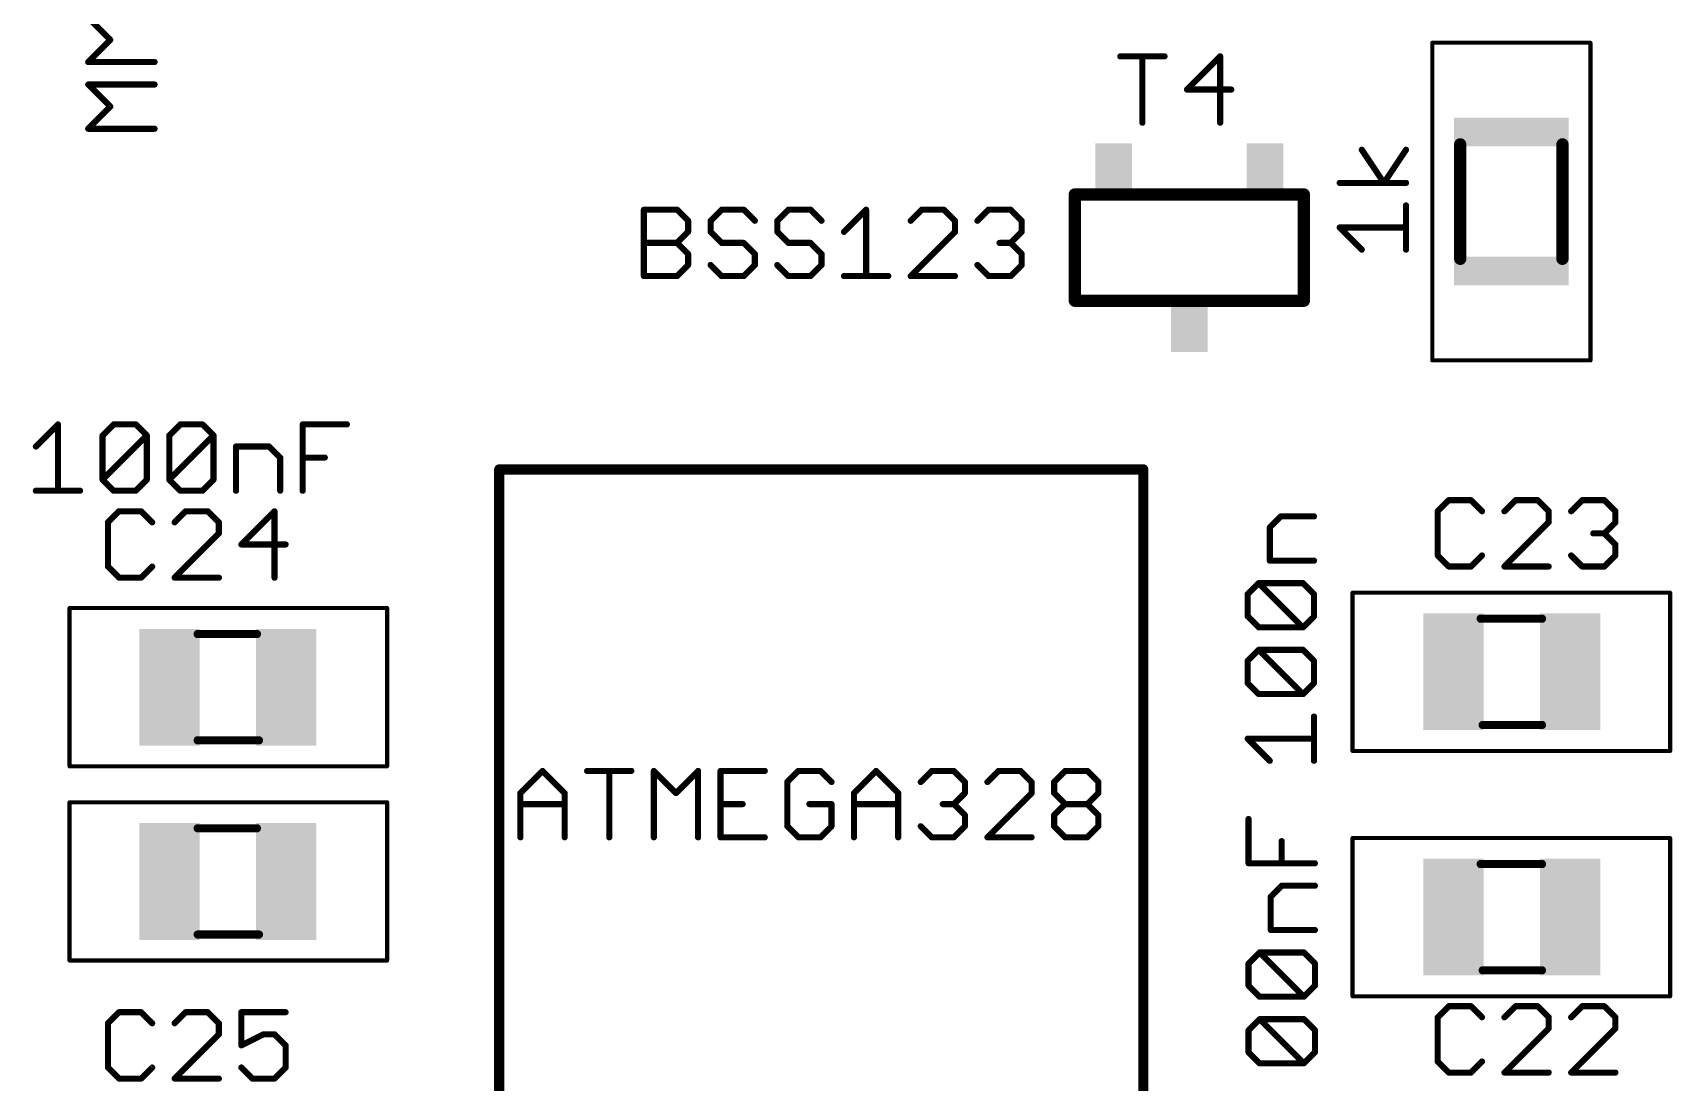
# Model space of a CAD drawing. Extents: x 2 to 123, y -4 to 52.
# Drawn here: x 51.61 to 71.98, y 11.03 to 24.07 of the extents above; entities that cross this region are included whole.
import ezdxf

# ---------------------------------------------------------------- set-up
doc = ezdxf.new("R2010")
doc.units = 0
for name, color, linetype in [('25', 253, 'CONTINUOUS'), ('27', 253, 'CONTINUOUS'), ('39', 12, 'CONTINUOUS'), ('51', 253, 'CONTINUOUS')]:
    doc.layers.add(name, color=color, linetype=linetype)

# ---------------------------------------------------------------- blocks, each defined once
blk = doc.blocks.new('RECT')
blk.add_solid([(-0.5, -0.5), (0.5, -0.5), (-0.5, 0.5), (0.5, 0.5)])

msp = doc.modelspace()

# ---------------------------------------------------------------- linework, layer by layer
at = {"layer": '25', "const_width": 0.0381}
for points in [[(65.1192, 23.7942, 1), (65.1192, 23.7561)], [(65.4131, 23.7751, 1), (65.375, 23.7751)], [(65.6689, 23.7561, 1), (65.6689, 23.7942)], [(66.3792, 23.7751, 1), (66.3411, 23.7751)], [(66.3736, 23.7616, 1), (66.3467, 23.7886)], [(65.9479, 23.3819, 1), (65.9479, 23.3438)], [(65.9344, 23.3763, 1), (65.9614, 23.3494)], [(66.4976, 23.3438, 1), (66.4976, 23.3819)], [(65.375, 22.9506, 1), (65.4131, 22.9506)], [(66.3411, 22.9506, 1), (66.3792, 22.9506)], [(52.6804, 18.1427, 1), (52.6804, 18.1046)], [(52.6939, 18.1101, 1), (52.6669, 18.1371)], [(52.9687, 18.1371, 1), (52.9418, 18.1101)], [(52.9552, 18.1046, 1), (52.9552, 18.1427)], [(53.5091, 18.1427, 1), (53.5091, 18.1046)], [(53.5226, 18.1101, 1), (53.4956, 18.1371)], [(53.7974, 18.1371, 1), (53.7705, 18.1101)], [(53.7839, 18.1046, 1), (53.7839, 18.1427)], [(54.6317, 18.1236, 1), (54.5936, 18.1236)], [(54.6261, 18.1101, 1), (54.5992, 18.1371)], [(69.0491, 18.1377, 1), (69.0761, 18.1107)], [(69.0816, 18.1242, 1), (69.0436, 18.1242)], [(69.2, 18.2807, 1), (69.2, 18.2426)], [(69.2135, 18.2481, 1), (69.1865, 18.2751)], [(69.4883, 18.2751, 1), (69.4614, 18.2481)], [(69.4749, 18.2426, 1), (69.4749, 18.2807)], [(69.5988, 18.1107, 1), (69.6257, 18.1377)], [(69.8778, 18.1377, 1), (69.9048, 18.1107)], [(70.0287, 18.2807, 1), (70.0287, 18.2426)], [(70.0422, 18.2481, 1), (70.0153, 18.2751)], [(70.317, 18.2751, 1), (70.2901, 18.2481)], [(70.3036, 18.2426, 1), (70.3036, 18.2807)], [(70.46, 18.1242, 1), (70.4219, 18.1242)], [(70.4275, 18.1107, 1), (70.4544, 18.1377)], [(70.7065, 18.1377, 1), (70.7335, 18.1107)], [(70.8574, 18.2807, 1), (70.8574, 18.2426)], [(70.8709, 18.2481, 1), (70.844, 18.2751)], [(71.1457, 18.2751, 1), (71.1188, 18.2481)], [(71.1323, 18.2426, 1), (71.1323, 18.2807)], [(71.2887, 18.1242, 1), (71.2506, 18.1242)], [(71.2562, 18.1107, 1), (71.2832, 18.1377)], [(52.562, 17.9862, 1), (52.5239, 17.9862)], [(52.5295, 17.9997, 1), (52.5564, 17.9727)], [(53.0792, 17.9727, 1), (53.1061, 17.9997)], [(53.3582, 17.9997, 1), (53.3852, 17.9727)], [(53.9404, 17.9862, 1), (53.9023, 17.9862)], [(53.9079, 17.9727, 1), (53.9348, 17.9997)], [(70.4219, 17.9868, 1), (70.46, 17.9868)], [(70.4544, 17.9733, 1), (70.4275, 18.0002)], [(71.2506, 17.9868, 1), (71.2887, 17.9868)], [(71.2832, 17.9733, 1), (71.2562, 18.0002)], [(53.9023, 17.8488, 1), (53.9404, 17.8488)], [(53.9348, 17.8353, 1), (53.9079, 17.8622)], [(54.2004, 17.7304, 1), (54.2004, 17.6923)], [(54.1869, 17.7248, 1), (54.2139, 17.6979)], [(54.7501, 17.6923, 1), (54.7501, 17.7304)], [(70.9948, 17.8684, 1), (70.9948, 17.8303)], [(71.1457, 17.8628, 1), (71.1188, 17.8359)], [(71.1188, 17.8628, 1), (71.1457, 17.8359)], [(71.1323, 17.8303, 1), (71.1323, 17.8684)], [(71.2887, 17.7119, 1), (71.2506, 17.7119)], [(71.2562, 17.6985, 1), (71.2832, 17.7254)], [(69.0761, 17.588, 1), (69.0491, 17.561)], [(69.0436, 17.5745, 1), (69.0816, 17.5745)], [(69.6257, 17.561, 1), (69.5988, 17.588)], [(70.7335, 17.588, 1), (70.7065, 17.561)], [(71.2506, 17.5745, 1), (71.2887, 17.5745)], [(71.2832, 17.561, 1), (71.2562, 17.588)], [(52.5564, 17.45, 1), (52.5295, 17.423)], [(52.5239, 17.4365, 1), (52.562, 17.4365)], [(52.6804, 17.3181, 1), (52.6804, 17.28)], [(52.6669, 17.2856, 1), (52.6939, 17.3126)], [(52.9418, 17.3126, 1), (52.9687, 17.2856)], [(52.9552, 17.28, 1), (52.9552, 17.3181)], [(53.1061, 17.423, 1), (53.0792, 17.45)], [(53.3717, 17.3181, 1), (53.3717, 17.28)], [(53.3582, 17.3126, 1), (53.3852, 17.2856)], [(53.9214, 17.28, 1), (53.9214, 17.3181)], [(54.5936, 17.2991, 1), (54.6317, 17.2991)], [(69.2, 17.4562, 1), (69.2, 17.4181)], [(69.1865, 17.4236, 1), (69.2135, 17.4506)], [(69.4614, 17.4506, 1), (69.4883, 17.4236)], [(69.4749, 17.4181, 1), (69.4749, 17.4562)], [(69.8913, 17.4562, 1), (69.8913, 17.4181)], [(69.8778, 17.4506, 1), (69.9048, 17.4236)], [(70.441, 17.4181, 1), (70.441, 17.4562)], [(70.8574, 17.4562, 1), (70.8574, 17.4181)], [(70.844, 17.4236, 1), (70.8709, 17.4506)], [(71.1188, 17.4506, 1), (71.1457, 17.4236)], [(71.1323, 17.4181, 1), (71.1323, 17.4562)], [(52.6804, 11.9197, 1), (52.6804, 11.8816)], [(52.6939, 11.8871, 1), (52.6669, 11.9141)], [(52.9687, 11.9141, 1), (52.9418, 11.8871)], [(52.9552, 11.8816, 1), (52.9552, 11.9197)], [(53.5091, 11.9197, 1), (53.5091, 11.8816)], [(53.5226, 11.8871, 1), (53.4956, 11.9141)], [(53.7974, 11.9141, 1), (53.7705, 11.8871)], [(53.7839, 11.8816, 1), (53.7839, 11.9197)], [(54.2004, 11.9197, 1), (54.2004, 11.8816)], [(54.2194, 11.9006, 1), (54.1813, 11.9006)], [(54.7501, 11.8816, 1), (54.7501, 11.9197)], [(69.0491, 11.8512, 1), (69.0761, 11.8242)], [(69.0816, 11.8377, 1), (69.0436, 11.8377)], [(69.2, 11.9942, 1), (69.2, 11.9561)], [(69.2135, 11.9616, 1), (69.1865, 11.9886)], [(69.4883, 11.9886, 1), (69.4614, 11.9616)], [(69.4749, 11.9561, 1), (69.4749, 11.9942)], [(69.5988, 11.8242, 1), (69.6257, 11.8512)], [(69.8778, 11.8512, 1), (69.9048, 11.8242)], [(70.0287, 11.9942, 1), (70.0287, 11.9561)], [(70.0422, 11.9616, 1), (70.0153, 11.9886)], [(70.317, 11.9886, 1), (70.2901, 11.9616)], [(70.3036, 11.9561, 1), (70.3036, 11.9942)], [(70.46, 11.8377, 1), (70.4219, 11.8377)], [(70.4275, 11.8242, 1), (70.4544, 11.8512)], [(70.7065, 11.8512, 1), (70.7335, 11.8242)], [(70.8574, 11.9942, 1), (70.8574, 11.9561)], [(70.8709, 11.9616, 1), (70.844, 11.9886)], [(71.1457, 11.9886, 1), (71.1188, 11.9616)], [(71.1323, 11.9561, 1), (71.1323, 11.9942)], [(71.2887, 11.8377, 1), (71.2506, 11.8377)], [(71.2562, 11.8242, 1), (71.2832, 11.8512)], [(52.562, 11.7632, 1), (52.5239, 11.7632)], [(52.5295, 11.7767, 1), (52.5564, 11.7497)], [(53.0792, 11.7497, 1), (53.1061, 11.7767)], [(53.3582, 11.7767, 1), (53.3852, 11.7497)], [(53.9404, 11.7632, 1), (53.9023, 11.7632)], [(53.9023, 11.6258, 1), (53.9404, 11.6258)], [(53.9079, 11.7497, 1), (53.9348, 11.7767)], [(53.9348, 11.6123, 1), (53.9079, 11.6392)], [(54.4752, 11.6448, 1), (54.4752, 11.6067)], [(54.4837, 11.6087, 1), (54.4667, 11.6428)], [(54.6261, 11.6392, 1), (54.5992, 11.6123)], [(54.6126, 11.6067, 1), (54.6126, 11.6448)], [(70.4219, 11.7003, 1), (70.46, 11.7003)], [(70.4544, 11.6868, 1), (70.4275, 11.7137)], [(71.2506, 11.7003, 1), (71.2887, 11.7003)], [(71.2832, 11.6868, 1), (71.2562, 11.7137)], [(54.1919, 11.5054, 1), (54.2089, 11.4713)], [(54.1813, 11.4884, 1), (54.2194, 11.4884)], [(54.7691, 11.4884, 1), (54.731, 11.4884)], [(54.7366, 11.4749, 1), (54.7635, 11.5018)], [(52.5564, 11.227, 1), (52.5295, 11.2)], [(52.5239, 11.2135, 1), (52.562, 11.2135)], [(53.1061, 11.2, 1), (53.0792, 11.227)], [(54.2139, 11.227, 1), (54.1869, 11.2)], [(54.731, 11.2135, 1), (54.7691, 11.2135)], [(54.7635, 11.2, 1), (54.7366, 11.227)], [(69.0761, 11.3015, 1), (69.0491, 11.2745)], [(69.0436, 11.288, 1), (69.0816, 11.288)], [(69.6257, 11.2745, 1), (69.5988, 11.3015)], [(52.6804, 11.0952, 1), (52.6804, 11.0571)], [(52.6669, 11.0626, 1), (52.6939, 11.0896)], [(52.9418, 11.0896, 1), (52.9687, 11.0626)], [(52.9552, 11.0571, 1), (52.9552, 11.0952)], [(53.3717, 11.0952, 1), (53.3717, 11.0571)], [(53.3582, 11.0896, 1), (53.3852, 11.0626)], [(53.9214, 11.0571, 1), (53.9214, 11.0952)], [(54.3378, 11.0952, 1), (54.3378, 11.0571)], [(54.3243, 11.0626, 1), (54.3513, 11.0896)], [(54.5992, 11.0896, 1), (54.6261, 11.0626)], [(54.6126, 11.0571, 1), (54.6126, 11.0952)], [(69.2, 11.1697, 1), (69.2, 11.1316)], [(69.1865, 11.1371, 1), (69.2135, 11.1641)], [(69.4614, 11.1641, 1), (69.4883, 11.1371)], [(69.4749, 11.1316, 1), (69.4749, 11.1697)], [(69.8913, 11.1697, 1), (69.8913, 11.1316)], [(69.8778, 11.1641, 1), (69.9048, 11.1371)], [(70.441, 11.1316, 1), (70.441, 11.1697)], [(70.72, 11.1697, 1), (70.72, 11.1316)], [(70.7065, 11.1641, 1), (70.7335, 11.1371)], [(71.2697, 11.1316, 1), (71.2697, 11.1697)]]:
    msp.add_lwpolyline(points, format="xyb", dxfattribs=at)
at = {"layer": '25', "const_width": 0.0762}
for points in [[(65.1192, 23.7751), (65.6689, 23.7751)], [(65.394, 22.9506), (65.394, 23.7751)], [(66.3601, 23.7751), (65.9479, 23.3629)], [(66.3601, 22.9506), (66.3601, 23.7751)], [(65.9479, 23.3629), (66.4976, 23.3629)], [(52.6804, 18.1236), (52.543, 17.9862)], [(52.9552, 18.1236), (52.6804, 18.1236)], [(53.0926, 17.9862), (52.9552, 18.1236)], [(53.5091, 18.1236), (53.3717, 17.9862)], [(53.7839, 18.1236), (53.5091, 18.1236)], [(53.9214, 17.9862), (53.7839, 18.1236)], [(54.6126, 18.1236), (54.2004, 17.7113)], [(54.6126, 17.2991), (54.6126, 18.1236)], [(69.2, 18.2616), (69.0626, 18.1242)], [(69.0626, 18.1242), (69.0626, 17.5745)], [(69.4749, 18.2616), (69.2, 18.2616)], [(69.6123, 18.1242), (69.4749, 18.2616)], [(70.0287, 18.2616), (69.8913, 18.1242)], [(70.3036, 18.2616), (70.0287, 18.2616)], [(70.441, 18.1242), (70.3036, 18.2616)], [(70.441, 17.9868), (70.441, 18.1242)], [(70.72, 18.1242), (70.8574, 18.2616)], [(70.8574, 18.2616), (71.1323, 18.2616)], [(71.1323, 18.2616), (71.2697, 18.1242)], [(71.2697, 18.1242), (71.2697, 17.9868)], [(52.543, 17.9862), (52.543, 17.4365)], [(53.9214, 17.8488), (53.9214, 17.9862)], [(69.8913, 17.4371), (70.441, 17.9868)], [(71.2697, 17.9868), (71.1323, 17.8494)], [(53.3717, 17.2991), (53.9214, 17.8488)], [(54.2004, 17.7113), (54.7501, 17.7113)], [(71.1323, 17.8494), (70.9948, 17.8494)], [(71.1323, 17.8494), (71.2697, 17.7119)], [(71.2697, 17.7119), (71.2697, 17.5745)], [(69.0626, 17.5745), (69.2, 17.4371)], [(69.4749, 17.4371), (69.6123, 17.5745)], [(70.8574, 17.4371), (70.72, 17.5745)], [(71.2697, 17.5745), (71.1323, 17.4371)], [(52.543, 17.4365), (52.6804, 17.2991)], [(52.6804, 17.2991), (52.9552, 17.2991)], [(52.9552, 17.2991), (53.0926, 17.4365)], [(53.9214, 17.2991), (53.3717, 17.2991)], [(69.2, 17.4371), (69.4749, 17.4371)], [(70.441, 17.4371), (69.8913, 17.4371)], [(71.1323, 17.4371), (70.8574, 17.4371)], [(52.6804, 11.9006), (52.543, 11.7632)], [(52.9552, 11.9006), (52.6804, 11.9006)], [(53.0926, 11.7632), (52.9552, 11.9006)], [(53.5091, 11.9006), (53.3717, 11.7632)], [(53.7839, 11.9006), (53.5091, 11.9006)], [(53.9214, 11.7632), (53.7839, 11.9006)], [(54.7501, 11.9006), (54.2004, 11.9006)], [(54.2004, 11.9006), (54.2004, 11.4884)], [(69.2, 11.9751), (69.0626, 11.8377)], [(69.0626, 11.8377), (69.0626, 11.288)], [(69.4749, 11.9751), (69.2, 11.9751)], [(69.6123, 11.8377), (69.4749, 11.9751)], [(70.0287, 11.9751), (69.8913, 11.8377)], [(70.3036, 11.9751), (70.0287, 11.9751)], [(70.441, 11.8377), (70.3036, 11.9751)], [(70.441, 11.7003), (70.441, 11.8377)], [(70.8574, 11.9751), (70.72, 11.8377)], [(71.1323, 11.9751), (70.8574, 11.9751)], [(71.2697, 11.8377), (71.1323, 11.9751)], [(71.2697, 11.7003), (71.2697, 11.8377)], [(52.543, 11.7632), (52.543, 11.2135)], [(53.3717, 11.0761), (53.9214, 11.6258)], [(53.9214, 11.6258), (53.9214, 11.7632)], [(54.2004, 11.4884), (54.4752, 11.6258)], [(54.4752, 11.6258), (54.6126, 11.6258)], [(54.6126, 11.6258), (54.7501, 11.4884)], [(69.8913, 11.1506), (70.441, 11.7003)], [(70.72, 11.1506), (71.2697, 11.7003)], [(54.7501, 11.4884), (54.7501, 11.2135)], [(52.543, 11.2135), (52.6804, 11.0761)], [(52.9552, 11.0761), (53.0926, 11.2135)], [(54.3378, 11.0761), (54.2004, 11.2135)], [(54.7501, 11.2135), (54.6126, 11.0761)], [(69.0626, 11.288), (69.2, 11.1506)], [(69.4749, 11.1506), (69.6123, 11.288)], [(52.6804, 11.0761), (52.9552, 11.0761)], [(53.9214, 11.0761), (53.3717, 11.0761)], [(54.6126, 11.0761), (54.3378, 11.0761)], [(69.2, 11.1506), (69.4749, 11.1506)], [(70.441, 11.1506), (69.8913, 11.1506)], [(71.2697, 11.1506), (70.72, 11.1506)]]:
    msp.add_lwpolyline(points, dxfattribs=at)
at = {"layer": '27', "const_width": 0.0762}
for points in [[(52.5727, 23.9792), (52.2979, 24.254)], [(52.2979, 23.7044), (52.5727, 23.9792)], [(53.1224, 23.7044), (52.2979, 23.7044)], [(52.5727, 23.1505), (52.2979, 23.4253)], [(52.2979, 23.4253), (53.1224, 23.4253)], [(52.2979, 22.8756), (52.5727, 23.1505)], [(53.1224, 22.8756), (52.2979, 22.8756)], [(68.3941, 22.2028), (68.1192, 22.6151)], [(68.6689, 22.6151), (68.3941, 22.2028)], [(68.6689, 22.2028), (67.8444, 22.2028)], [(59.2009, 21.0456), (59.2009, 21.8701)], [(59.2009, 21.8701), (59.6131, 21.8701)], [(59.6131, 21.8701), (59.7505, 21.7327)], [(60.167, 21.8701), (60.0296, 21.7327)], [(60.4418, 21.8701), (60.167, 21.8701)], [(60.5792, 21.7327), (60.4418, 21.8701)], [(60.9957, 21.8701), (60.8583, 21.7327)], [(61.2705, 21.8701), (60.9957, 21.8701)], [(61.4079, 21.7327), (61.2705, 21.8701)], [(61.687, 21.5953), (61.9618, 21.8701)], [(61.9618, 21.8701), (61.9618, 21.0456)], [(62.6531, 21.8701), (62.5157, 21.7327)], [(62.9279, 21.8701), (62.6531, 21.8701)], [(63.0653, 21.7327), (62.9279, 21.8701)], [(63.3444, 21.7327), (63.4818, 21.8701)], [(63.4818, 21.8701), (63.7566, 21.8701)], [(63.7566, 21.8701), (63.8941, 21.7327)], [(68.6689, 21.3741), (68.6689, 21.9238)], [(59.7505, 21.5953), (59.6131, 21.4579)], [(59.7505, 21.7327), (59.7505, 21.5953)], [(60.0296, 21.7327), (60.0296, 21.5953)], [(60.0296, 21.5953), (60.167, 21.4579)], [(60.8583, 21.7327), (60.8583, 21.5953)], [(60.8583, 21.5953), (60.9957, 21.4579)], [(62.5157, 21.0456), (63.0653, 21.5953)], [(63.0653, 21.5953), (63.0653, 21.7327)], [(63.8941, 21.5953), (63.7566, 21.4579)], [(63.8941, 21.7327), (63.8941, 21.5953)], [(68.1192, 21.3741), (67.8444, 21.6489)], [(67.8444, 21.6489), (68.6689, 21.6489)], [(59.2009, 21.4579), (59.6131, 21.4579)], [(59.6131, 21.4579), (59.7505, 21.3204)], [(60.167, 21.4579), (60.4418, 21.4579)], [(60.4418, 21.4579), (60.5792, 21.3204)], [(60.9957, 21.4579), (61.2705, 21.4579)], [(61.2705, 21.4579), (61.4079, 21.3204)], [(63.7566, 21.4579), (63.6192, 21.4579)], [(63.7566, 21.4579), (63.8941, 21.3204)], [(59.7505, 21.183), (59.6131, 21.0456)], [(59.7505, 21.3204), (59.7505, 21.183)], [(60.167, 21.0456), (60.0296, 21.183)], [(60.5792, 21.183), (60.4418, 21.0456)], [(60.5792, 21.3204), (60.5792, 21.183)], [(60.9957, 21.0456), (60.8583, 21.183)], [(61.4079, 21.183), (61.2705, 21.0456)], [(61.4079, 21.3204), (61.4079, 21.183)], [(63.4818, 21.0456), (63.3444, 21.183)], [(63.8941, 21.183), (63.7566, 21.0456)], [(63.8941, 21.3204), (63.8941, 21.183)], [(59.6131, 21.0456), (59.2009, 21.0456)], [(60.4418, 21.0456), (60.167, 21.0456)], [(61.2705, 21.0456), (60.9957, 21.0456)], [(61.687, 21.0456), (62.2366, 21.0456)], [(63.0653, 21.0456), (62.5157, 21.0456)], [(63.7566, 21.0456), (63.4818, 21.0456)], [(51.6476, 18.9283), (51.9224, 19.2031)], [(51.9224, 19.2031), (51.9224, 18.3786)], [(52.4763, 19.0657), (52.6137, 19.2031)], [(52.6137, 19.2031), (52.8885, 19.2031)], [(52.8885, 19.2031), (53.0259, 19.0657)], [(53.305, 19.0657), (53.4424, 19.2031)], [(53.4424, 19.2031), (53.7172, 19.2031)], [(53.7172, 19.2031), (53.8546, 19.0657)], [(54.9624, 18.3786), (54.9624, 19.2031)], [(54.9624, 19.2031), (55.5121, 19.2031)], [(52.4763, 18.516), (52.4763, 19.0657)], [(52.4763, 18.516), (53.0259, 19.0657)], [(53.0259, 19.0657), (53.0259, 18.516)], [(53.305, 18.516), (53.305, 19.0657)], [(53.305, 18.516), (53.8546, 19.0657)], [(53.8546, 19.0657), (53.8546, 18.516)], [(54.1337, 18.3786), (54.1337, 18.9283)], [(54.1337, 18.9283), (54.5459, 18.9283)], [(54.5459, 18.9283), (54.6833, 18.7909)], [(54.6833, 18.7909), (54.6833, 18.3786)], [(54.9624, 18.7909), (55.2372, 18.7909)], [(52.6137, 18.3786), (52.4763, 18.516)], [(53.0259, 18.516), (52.8885, 18.3786)], [(53.4424, 18.3786), (53.305, 18.516)], [(53.8546, 18.516), (53.7172, 18.3786)], [(51.6476, 18.3786), (52.1972, 18.3786)], [(52.8885, 18.3786), (52.6137, 18.3786)], [(53.7172, 18.3786), (53.4424, 18.3786)], [(66.9762, 17.9225), (67.1137, 18.0599)], [(66.9762, 17.5102), (66.9762, 17.9225)], [(67.1137, 18.0599), (67.5259, 18.0599)], [(67.5259, 17.5102), (66.9762, 17.5102)], [(66.7014, 17.0938), (66.8388, 17.2312)], [(66.7014, 16.8189), (66.7014, 17.0938)], [(66.8388, 17.2312), (67.3885, 17.2312)], [(67.3885, 16.6815), (66.8388, 17.2312)], [(67.3885, 17.2312), (67.5259, 17.0938)], [(67.5259, 17.0938), (67.5259, 16.8189)], [(66.8388, 16.6815), (66.7014, 16.8189)], [(67.3885, 16.6815), (66.8388, 16.6815)], [(67.5259, 16.8189), (67.3885, 16.6815)], [(66.7014, 16.2651), (66.8388, 16.4025)], [(66.7014, 15.9902), (66.7014, 16.2651)], [(66.8388, 16.4025), (67.3885, 16.4025)], [(67.3885, 15.8528), (66.8388, 16.4025)], [(67.3885, 16.4025), (67.5259, 16.2651)], [(67.5259, 16.2651), (67.5259, 15.9902)], [(66.8388, 15.8528), (66.7014, 15.9902)], [(67.3885, 15.8528), (66.8388, 15.8528)], [(67.5259, 15.9902), (67.3885, 15.8528)], [(67.5259, 15.0241), (67.5259, 15.5738)], [(66.9762, 15.0241), (66.7014, 15.2989)], [(66.7014, 15.2989), (67.5259, 15.2989)], [(57.6672, 14.623), (57.9421, 14.8978)], [(57.9421, 14.8978), (58.2169, 14.623)], [(58.4959, 14.8978), (59.0456, 14.8978)], [(58.7708, 14.0733), (58.7708, 14.8978)], [(59.3246, 14.0733), (59.3246, 14.8978)], [(59.3246, 14.8978), (59.5995, 14.623)], [(59.5995, 14.623), (59.8743, 14.8978)], [(59.8743, 14.8978), (59.8743, 14.0733)], [(60.703, 14.8978), (60.1533, 14.8978)], [(60.1533, 14.8978), (60.1533, 14.0733)], [(61.1195, 14.8978), (60.9821, 14.7604)], [(61.3943, 14.8978), (61.1195, 14.8978)], [(61.5317, 14.7604), (61.3943, 14.8978)], [(61.8108, 14.623), (62.0856, 14.8978)], [(62.0856, 14.8978), (62.3604, 14.623)], [(62.6395, 14.7604), (62.7769, 14.8978)], [(62.7769, 14.8978), (63.0517, 14.8978)], [(63.0517, 14.8978), (63.1891, 14.7604)], [(63.6056, 14.8978), (63.4682, 14.7604)], [(63.8804, 14.8978), (63.6056, 14.8978)], [(64.0178, 14.7604), (63.8804, 14.8978)], [(64.2969, 14.7604), (64.4343, 14.8978)], [(64.4343, 14.8978), (64.7091, 14.8978)], [(64.7091, 14.8978), (64.8465, 14.7604)], [(60.9821, 14.7604), (60.9821, 14.2107)], [(63.1891, 14.7604), (63.1891, 14.623)], [(64.0178, 14.623), (64.0178, 14.7604)], [(64.2969, 14.623), (64.2969, 14.7604)], [(64.8465, 14.7604), (64.8465, 14.623)], [(57.6672, 14.0733), (57.6672, 14.623)], [(57.6672, 14.4855), (58.2169, 14.4855)], [(58.2169, 14.623), (58.2169, 14.0733)], [(60.1533, 14.4855), (60.4282, 14.4855)], [(61.5317, 14.4855), (61.2569, 14.4855)], [(61.5317, 14.2107), (61.5317, 14.4855)], [(61.8108, 14.0733), (61.8108, 14.623)], [(61.8108, 14.4855), (62.3604, 14.4855)], [(62.3604, 14.623), (62.3604, 14.0733)], [(63.0517, 14.4855), (62.9143, 14.4855)], [(63.1891, 14.623), (63.0517, 14.4855)], [(63.0517, 14.4855), (63.1891, 14.3481)], [(63.4682, 14.0733), (64.0178, 14.623)], [(64.4343, 14.4855), (64.2969, 14.623)], [(64.2969, 14.3481), (64.4343, 14.4855)], [(64.4343, 14.4855), (64.7091, 14.4855)], [(64.8465, 14.623), (64.7091, 14.4855)], [(64.7091, 14.4855), (64.8465, 14.3481)], [(63.1891, 14.3481), (63.1891, 14.2107)], [(64.2969, 14.2107), (64.2969, 14.3481)], [(64.8465, 14.3481), (64.8465, 14.2107)], [(66.7124, 13.7509), (66.7124, 14.3006)], [(60.1533, 14.0733), (60.703, 14.0733)], [(60.9821, 14.2107), (61.1195, 14.0733)], [(61.1195, 14.0733), (61.3943, 14.0733)], [(61.3943, 14.0733), (61.5317, 14.2107)], [(62.7769, 14.0733), (62.6395, 14.2107)], [(63.0517, 14.0733), (62.7769, 14.0733)], [(63.1891, 14.2107), (63.0517, 14.0733)], [(64.0178, 14.0733), (63.4682, 14.0733)], [(64.4343, 14.0733), (64.2969, 14.2107)], [(64.7091, 14.0733), (64.4343, 14.0733)], [(64.8465, 14.2107), (64.7091, 14.0733)], [(67.1247, 13.7509), (67.1247, 14.0257)], [(67.5369, 13.7509), (66.7124, 13.7509)], [(66.9872, 13.3344), (67.1247, 13.4718)], [(67.1247, 13.4718), (67.5369, 13.4718)], [(66.9872, 12.9222), (66.9872, 13.3344)], [(67.5369, 12.9222), (66.9872, 12.9222)], [(66.7124, 12.5057), (66.8498, 12.6431)], [(66.8498, 12.6431), (67.3995, 12.6431)], [(67.3995, 12.0935), (66.8498, 12.6431)], [(67.3995, 12.6431), (67.5369, 12.5057)], [(66.7124, 12.2309), (66.7124, 12.5057)], [(67.5369, 12.5057), (67.5369, 12.2309)], [(66.8498, 12.0935), (66.7124, 12.2309)], [(67.5369, 12.2309), (67.3995, 12.0935)], [(67.3995, 12.0935), (66.8498, 12.0935)], [(66.7124, 11.677), (66.8498, 11.8144)], [(66.8498, 11.8144), (67.3995, 11.8144)], [(67.3995, 11.2648), (66.8498, 11.8144)], [(67.3995, 11.8144), (67.5369, 11.677)], [(66.7124, 11.4022), (66.7124, 11.677)], [(67.5369, 11.677), (67.5369, 11.4022)], [(66.8498, 11.2648), (66.7124, 11.4022)], [(67.5369, 11.4022), (67.3995, 11.2648)], [(67.3995, 11.2648), (66.8498, 11.2648)]]:
    msp.add_lwpolyline(points, dxfattribs=at)
at = {"layer": '27', "const_width": 0.0381}
for points in [[(52.5862, 23.9657, 1), (52.5593, 23.9927)], [(52.5593, 23.9657, 1), (52.5862, 23.9927)], [(52.2979, 23.7234, 1), (52.2979, 23.6853)], [(52.2844, 23.7178, 1), (52.3114, 23.6909)], [(53.1224, 23.6853, 1), (53.1224, 23.7234)], [(52.2979, 23.4444, 1), (52.2979, 23.4063)], [(52.3114, 23.4388, 1), (52.2844, 23.4118)], [(53.1224, 23.4063, 1), (53.1224, 23.4444)], [(52.5862, 23.137, 1), (52.5593, 23.1639)], [(52.5593, 23.137, 1), (52.5862, 23.1639)], [(52.2979, 22.8947, 1), (52.2979, 22.8566)], [(52.2844, 22.8891, 1), (52.3114, 22.8622)], [(53.1224, 22.8566, 1), (53.1224, 22.8947)], [(68.1351, 22.6256, 1), (68.1034, 22.6045)], [(68.6848, 22.6045, 1), (68.653, 22.6256)], [(67.8444, 22.2219, 1), (67.8444, 22.1838)], [(68.3782, 22.2134, 1), (68.4099, 22.1922)], [(68.3782, 22.1922, 1), (68.4099, 22.2134)], [(68.6689, 22.1838, 1), (68.6689, 22.2219)], [(59.2199, 21.8701, 1), (59.1818, 21.8701)], [(59.2009, 21.8892, 1), (59.2009, 21.8511)], [(59.6266, 21.8836, 1), (59.5996, 21.8566)], [(59.6131, 21.8511, 1), (59.6131, 21.8892)], [(60.167, 21.8892, 1), (60.167, 21.8511)], [(60.1804, 21.8566, 1), (60.1535, 21.8836)], [(60.4553, 21.8836, 1), (60.4283, 21.8566)], [(60.4418, 21.8511, 1), (60.4418, 21.8892)], [(60.9957, 21.8892, 1), (60.9957, 21.8511)], [(61.0092, 21.8566, 1), (60.9822, 21.8836)], [(61.284, 21.8836, 1), (61.257, 21.8566)], [(61.2705, 21.8511, 1), (61.2705, 21.8892)], [(61.9809, 21.8701, 1), (61.9428, 21.8701)], [(61.9753, 21.8566, 1), (61.9483, 21.8836)], [(62.6531, 21.8892, 1), (62.6531, 21.8511)], [(62.6666, 21.8566, 1), (62.6396, 21.8836)], [(62.9414, 21.8836, 1), (62.9145, 21.8566)], [(62.9279, 21.8511, 1), (62.9279, 21.8892)], [(63.4818, 21.8892, 1), (63.4818, 21.8511)], [(63.4953, 21.8566, 1), (63.4683, 21.8836)], [(63.7701, 21.8836, 1), (63.7432, 21.8566)], [(63.7566, 21.8511, 1), (63.7566, 21.8892)], [(68.688, 21.9238, 1), (68.6499, 21.9238)], [(59.7696, 21.7327, 1), (59.7315, 21.7327)], [(59.7315, 21.5953, 1), (59.7696, 21.5953)], [(59.7371, 21.7192, 1), (59.764, 21.7462)], [(59.764, 21.5818, 1), (59.7371, 21.6087)], [(60.0161, 21.7462, 1), (60.043, 21.7192)], [(60.0486, 21.7327, 1), (60.0105, 21.7327)], [(60.043, 21.6087, 1), (60.0161, 21.5818)], [(60.0105, 21.5953, 1), (60.0486, 21.5953)], [(60.5658, 21.7192, 1), (60.5927, 21.7462)], [(60.8773, 21.7327, 1), (60.8392, 21.7327)], [(60.8448, 21.7462, 1), (60.8717, 21.7192)], [(60.8392, 21.5953, 1), (60.8773, 21.5953)], [(60.8717, 21.6087, 1), (60.8448, 21.5818)], [(61.3945, 21.7192, 1), (61.4214, 21.7462)], [(61.6735, 21.6087, 1), (61.7004, 21.5818)], [(62.5022, 21.7462, 1), (62.5291, 21.7192)], [(63.0844, 21.7327, 1), (63.0463, 21.7327)], [(63.0463, 21.5953, 1), (63.0844, 21.5953)], [(63.0519, 21.7192, 1), (63.0788, 21.7462)], [(63.0788, 21.5818, 1), (63.0519, 21.6087)], [(63.3309, 21.7462, 1), (63.3579, 21.7192)], [(63.9131, 21.7327, 1), (63.875, 21.7327)], [(63.875, 21.5953, 1), (63.9131, 21.5953)], [(63.8806, 21.7192, 1), (63.9075, 21.7462)], [(63.9075, 21.5818, 1), (63.8806, 21.6087)], [(67.8579, 21.6624, 1), (67.8309, 21.6355)], [(67.8444, 21.668, 1), (67.8444, 21.6299)], [(68.6689, 21.6299, 1), (68.6689, 21.668)], [(59.2009, 21.4769, 1), (59.2009, 21.4388)], [(59.6266, 21.4713, 1), (59.5996, 21.4444)], [(59.5996, 21.4713, 1), (59.6266, 21.4444)], [(59.6131, 21.4388, 1), (59.6131, 21.4769)], [(60.167, 21.4769, 1), (60.167, 21.4388)], [(60.1535, 21.4444, 1), (60.1804, 21.4713)], [(60.4553, 21.4713, 1), (60.4283, 21.4444)], [(60.4418, 21.4388, 1), (60.4418, 21.4769)], [(60.9957, 21.4769, 1), (60.9957, 21.4388)], [(60.9822, 21.4444, 1), (61.0092, 21.4713)], [(61.284, 21.4713, 1), (61.257, 21.4444)], [(61.2705, 21.4388, 1), (61.2705, 21.4769)], [(63.6192, 21.4769, 1), (63.6192, 21.4388)], [(63.7701, 21.4713, 1), (63.7432, 21.4444)], [(63.7432, 21.4713, 1), (63.7701, 21.4444)], [(63.7566, 21.4388, 1), (63.7566, 21.4769)], [(68.1058, 21.3606, 1), (68.1327, 21.3876)], [(68.6499, 21.3741, 1), (68.688, 21.3741)], [(59.7696, 21.3204, 1), (59.7315, 21.3204)], [(59.7315, 21.183, 1), (59.7696, 21.183)], [(59.7371, 21.307, 1), (59.764, 21.3339)], [(59.764, 21.1695, 1), (59.7371, 21.1965)], [(60.043, 21.1965, 1), (60.0161, 21.1695)], [(60.5983, 21.3204, 1), (60.5602, 21.3204)], [(60.5602, 21.183, 1), (60.5983, 21.183)], [(60.5658, 21.307, 1), (60.5927, 21.3339)], [(60.5927, 21.1695, 1), (60.5658, 21.1965)], [(60.8717, 21.1965, 1), (60.8448, 21.1695)], [(61.427, 21.3204, 1), (61.3889, 21.3204)], [(61.3889, 21.183, 1), (61.427, 21.183)], [(61.3945, 21.307, 1), (61.4214, 21.3339)], [(61.4214, 21.1695, 1), (61.3945, 21.1965)], [(63.3579, 21.1965, 1), (63.3309, 21.1695)], [(63.9131, 21.3204, 1), (63.875, 21.3204)], [(63.875, 21.183, 1), (63.9131, 21.183)], [(63.8806, 21.307, 1), (63.9075, 21.3339)], [(63.9075, 21.1695, 1), (63.8806, 21.1965)], [(59.2009, 21.0647, 1), (59.2009, 21.0266)], [(59.1818, 21.0456, 1), (59.2199, 21.0456)], [(59.5996, 21.0591, 1), (59.6266, 21.0321)], [(59.6131, 21.0266, 1), (59.6131, 21.0647)], [(60.167, 21.0647, 1), (60.167, 21.0266)], [(60.1535, 21.0321, 1), (60.1804, 21.0591)], [(60.4283, 21.0591, 1), (60.4553, 21.0321)], [(60.4418, 21.0266, 1), (60.4418, 21.0647)], [(60.9957, 21.0647, 1), (60.9957, 21.0266)], [(60.9822, 21.0321, 1), (61.0092, 21.0591)], [(61.257, 21.0591, 1), (61.284, 21.0321)], [(61.2705, 21.0266, 1), (61.2705, 21.0647)], [(61.687, 21.0647, 1), (61.687, 21.0266)], [(61.9428, 21.0456, 1), (61.9809, 21.0456)], [(62.2366, 21.0266, 1), (62.2366, 21.0647)], [(62.5022, 21.0591, 1), (62.5291, 21.0321)], [(62.5157, 21.0647, 1), (62.5157, 21.0266)], [(63.0653, 21.0266, 1), (63.0653, 21.0647)], [(63.4818, 21.0647, 1), (63.4818, 21.0266)], [(63.4683, 21.0321, 1), (63.4953, 21.0591)], [(63.7432, 21.0591, 1), (63.7701, 21.0321)], [(63.7566, 21.0266, 1), (63.7566, 21.0647)], [(51.9414, 19.2031, 1), (51.9033, 19.2031)], [(51.9359, 19.1896, 1), (51.9089, 19.2166)], [(52.6137, 19.2222, 1), (52.6137, 19.1841)], [(52.6272, 19.1896, 1), (52.6002, 19.2166)], [(52.902, 19.2166, 1), (52.875, 19.1896)], [(52.8885, 19.1841, 1), (52.8885, 19.2222)], [(53.4424, 19.2222, 1), (53.4424, 19.1841)], [(53.4559, 19.1896, 1), (53.4289, 19.2166)], [(53.7307, 19.2166, 1), (53.7038, 19.1896)], [(53.7172, 19.1841, 1), (53.7172, 19.2222)], [(54.9624, 19.2222, 1), (54.9624, 19.1841)], [(54.9814, 19.2031, 1), (54.9433, 19.2031)], [(55.5121, 19.1841, 1), (55.5121, 19.2222)], [(51.6341, 18.9417, 1), (51.661, 18.9148)], [(52.4628, 19.0792, 1), (52.4897, 19.0522)], [(52.4953, 19.0657, 1), (52.4572, 19.0657)], [(53.045, 19.0657, 1), (53.0069, 19.0657)], [(53.0394, 19.0522, 1), (53.0125, 19.0792)], [(53.0125, 19.0522, 1), (53.0394, 19.0792)], [(53.324, 19.0657, 1), (53.2859, 19.0657)], [(53.2915, 19.0792, 1), (53.3184, 19.0522)], [(53.8737, 19.0657, 1), (53.8356, 19.0657)], [(53.8681, 19.0522, 1), (53.8412, 19.0792)], [(53.8412, 19.0522, 1), (53.8681, 19.0792)], [(54.1527, 18.9283, 1), (54.1146, 18.9283)], [(54.1337, 18.9473, 1), (54.1337, 18.9092)], [(54.5594, 18.9417, 1), (54.5325, 18.9148)], [(54.5459, 18.9092, 1), (54.5459, 18.9473)], [(54.7024, 18.7909, 1), (54.6643, 18.7909)], [(54.6699, 18.7774, 1), (54.6968, 18.8043)], [(54.9624, 18.8099, 1), (54.9624, 18.7718)], [(55.2372, 18.7718, 1), (55.2372, 18.8099)], [(52.4897, 18.5295, 1), (52.4628, 18.5025)], [(52.4628, 18.5295, 1), (52.4897, 18.5025)], [(52.4572, 18.516, 1), (52.4953, 18.516)], [(53.0069, 18.516, 1), (53.045, 18.516)], [(53.0394, 18.5025, 1), (53.0125, 18.5295)], [(53.3184, 18.5295, 1), (53.2915, 18.5025)], [(53.2915, 18.5295, 1), (53.3184, 18.5025)], [(53.2859, 18.516, 1), (53.324, 18.516)], [(53.8356, 18.516, 1), (53.8737, 18.516)], [(53.8681, 18.5025, 1), (53.8412, 18.5295)], [(51.6476, 18.3977, 1), (51.6476, 18.3596)], [(51.9033, 18.3786, 1), (51.9414, 18.3786)], [(52.1972, 18.3596, 1), (52.1972, 18.3977)], [(52.6137, 18.3977, 1), (52.6137, 18.3596)], [(52.6002, 18.3651, 1), (52.6272, 18.3921)], [(52.875, 18.3921, 1), (52.902, 18.3651)], [(52.8885, 18.3596, 1), (52.8885, 18.3977)], [(53.4424, 18.3977, 1), (53.4424, 18.3596)], [(53.4289, 18.3651, 1), (53.4559, 18.3921)], [(53.7038, 18.3921, 1), (53.7307, 18.3651)], [(53.7172, 18.3596, 1), (53.7172, 18.3977)], [(54.1146, 18.3786, 1), (54.1527, 18.3786)], [(54.6643, 18.3786, 1), (54.7024, 18.3786)], [(54.9433, 18.3786, 1), (54.9814, 18.3786)], [(66.9953, 17.9225, 1), (66.9572, 17.9225)], [(66.9628, 17.9359, 1), (66.9897, 17.909)], [(67.1137, 18.0789, 1), (67.1137, 18.0408)], [(67.1271, 18.0464, 1), (67.1002, 18.0734)], [(67.5259, 18.0408, 1), (67.5259, 18.0789)], [(66.9762, 17.5293, 1), (66.9762, 17.4912)], [(66.9572, 17.5102, 1), (66.9953, 17.5102)], [(67.5259, 17.4912, 1), (67.5259, 17.5293)], [(66.7204, 17.0938, 1), (66.6823, 17.0938)], [(66.6879, 17.1072, 1), (66.7149, 17.0803)], [(66.8523, 17.2447, 1), (66.8253, 17.2177)], [(66.8388, 17.2502, 1), (66.8388, 17.2121)], [(66.8523, 17.2177, 1), (66.8253, 17.2447)], [(67.402, 17.2447, 1), (67.375, 17.2177)], [(67.3885, 17.2121, 1), (67.3885, 17.2502)], [(67.545, 17.0938, 1), (67.5069, 17.0938)], [(67.5124, 17.0803, 1), (67.5394, 17.1072)], [(66.7149, 16.8324, 1), (66.6879, 16.8055)], [(66.6823, 16.8189, 1), (66.7204, 16.8189)], [(66.8388, 16.7006, 1), (66.8388, 16.6625)], [(66.8253, 16.668, 1), (66.8523, 16.695)], [(67.375, 16.695, 1), (67.402, 16.668)], [(67.375, 16.668, 1), (67.402, 16.695)], [(67.3885, 16.6625, 1), (67.3885, 16.7006)], [(67.5069, 16.8189, 1), (67.545, 16.8189)], [(67.5394, 16.8055, 1), (67.5124, 16.8324)], [(66.7204, 16.2651, 1), (66.6823, 16.2651)], [(66.6879, 16.2785, 1), (66.7149, 16.2516)], [(66.8388, 16.4215, 1), (66.8388, 16.3834)], [(66.8523, 16.4159, 1), (66.8253, 16.389)], [(66.8523, 16.389, 1), (66.8253, 16.4159)], [(67.402, 16.4159, 1), (67.375, 16.389)], [(67.3885, 16.3834, 1), (67.3885, 16.4215)], [(67.545, 16.2651, 1), (67.5069, 16.2651)], [(67.5124, 16.2516, 1), (67.5394, 16.2785)], [(66.7149, 16.0037, 1), (66.6879, 15.9768)], [(66.6823, 15.9902, 1), (66.7204, 15.9902)], [(66.8388, 15.8719, 1), (66.8388, 15.8338)], [(67.3885, 15.8338, 1), (67.3885, 15.8719)], [(67.5069, 15.9902, 1), (67.545, 15.9902)], [(67.5394, 15.9768, 1), (67.5124, 16.0037)], [(66.8253, 15.8393, 1), (66.8523, 15.8663)], [(67.375, 15.8663, 1), (67.402, 15.8393)], [(67.375, 15.8393, 1), (67.402, 15.8663)], [(67.545, 15.5738, 1), (67.5069, 15.5738)], [(66.7149, 15.3124, 1), (66.6879, 15.2855)], [(66.7014, 15.318, 1), (66.7014, 15.2799)], [(67.5259, 15.2799, 1), (67.5259, 15.318)], [(57.9555, 14.9113, 1), (57.9286, 14.8843)], [(57.9555, 14.8843, 1), (57.9286, 14.9113)], [(58.4959, 14.9169, 1), (58.4959, 14.8788)], [(58.7898, 14.8978, 1), (58.7517, 14.8978)], [(59.0456, 14.8788, 1), (59.0456, 14.9169)], [(59.3437, 14.8978, 1), (59.3056, 14.8978)], [(59.3381, 14.9113, 1), (59.3112, 14.8843)], [(59.8934, 14.8978, 1), (59.8553, 14.8978)], [(59.8878, 14.8843, 1), (59.8608, 14.9113)], [(60.1533, 14.9169, 1), (60.1533, 14.8788)], [(60.1724, 14.8978, 1), (60.1343, 14.8978)], [(60.703, 14.8788, 1), (60.703, 14.9169)], [(61.1195, 14.9169, 1), (61.1195, 14.8788)], [(61.1329, 14.8843, 1), (61.106, 14.9113)], [(61.4078, 14.9113, 1), (61.3808, 14.8843)], [(61.3943, 14.8788, 1), (61.3943, 14.9169)], [(62.0991, 14.9113, 1), (62.0721, 14.8843)], [(62.0991, 14.8843, 1), (62.0721, 14.9113)], [(62.7769, 14.9169, 1), (62.7769, 14.8788)], [(62.7904, 14.8843, 1), (62.7634, 14.9113)], [(63.0652, 14.9113, 1), (63.0382, 14.8843)], [(63.0517, 14.8788, 1), (63.0517, 14.9169)], [(63.6056, 14.9169, 1), (63.6056, 14.8788)], [(63.6191, 14.8843, 1), (63.5921, 14.9113)], [(63.8939, 14.9113, 1), (63.867, 14.8843)], [(63.8804, 14.8788, 1), (63.8804, 14.9169)], [(64.4343, 14.9169, 1), (64.4343, 14.8788)], [(64.4478, 14.8843, 1), (64.4208, 14.9113)], [(64.7226, 14.9113, 1), (64.6957, 14.8843)], [(64.7091, 14.8788, 1), (64.7091, 14.9169)], [(66.9628, 15.0106, 1), (66.9897, 15.0376)], [(67.5069, 15.0241, 1), (67.545, 15.0241)], [(60.9686, 14.7739, 1), (60.9955, 14.7469)], [(61.0011, 14.7604, 1), (60.963, 14.7604)], [(61.5183, 14.7469, 1), (61.5452, 14.7739)], [(62.626, 14.7739, 1), (62.6529, 14.7469)], [(63.2082, 14.7604, 1), (63.1701, 14.7604)], [(63.1757, 14.7469, 1), (63.2026, 14.7739)], [(63.4547, 14.7739, 1), (63.4816, 14.7469)], [(64.0369, 14.7604, 1), (63.9988, 14.7604)], [(64.0044, 14.7469, 1), (64.0313, 14.7739)], [(64.2834, 14.7739, 1), (64.3103, 14.7469)], [(64.3159, 14.7604, 1), (64.2778, 14.7604)], [(64.8656, 14.7604, 1), (64.8275, 14.7604)], [(64.8331, 14.7469, 1), (64.86, 14.7739)], [(57.6672, 14.5046, 1), (57.6672, 14.4665)], [(57.6863, 14.623, 1), (57.6482, 14.623)], [(57.6538, 14.6364, 1), (57.6807, 14.6095)], [(58.2359, 14.623, 1), (58.1978, 14.623)], [(58.2034, 14.6095, 1), (58.2304, 14.6364)], [(58.2169, 14.4665, 1), (58.2169, 14.5046)], [(59.586, 14.6364, 1), (59.6129, 14.6095)], [(59.586, 14.6095, 1), (59.6129, 14.6364)], [(60.1533, 14.5046, 1), (60.1533, 14.4665)], [(60.4282, 14.4665, 1), (60.4282, 14.5046)], [(61.2569, 14.5046, 1), (61.2569, 14.4665)], [(61.5508, 14.4855, 1), (61.5127, 14.4855)], [(61.5317, 14.4665, 1), (61.5317, 14.5046)], [(61.8298, 14.623, 1), (61.7917, 14.623)], [(61.7973, 14.6364, 1), (61.8242, 14.6095)], [(61.8108, 14.5046, 1), (61.8108, 14.4665)], [(62.3795, 14.623, 1), (62.3414, 14.623)], [(62.347, 14.6095, 1), (62.3739, 14.6364)], [(62.3604, 14.4665, 1), (62.3604, 14.5046)], [(62.9143, 14.5046, 1), (62.9143, 14.4665)], [(63.0652, 14.499, 1), (63.0382, 14.4721)], [(63.0382, 14.499, 1), (63.0652, 14.4721)], [(63.0517, 14.4665, 1), (63.0517, 14.5046)], [(63.1701, 14.623, 1), (63.2082, 14.623)], [(63.2026, 14.6095, 1), (63.1757, 14.6364)], [(63.9988, 14.623, 1), (64.0369, 14.623)], [(64.0313, 14.6095, 1), (64.0044, 14.6364)], [(64.3103, 14.6364, 1), (64.2834, 14.6095)], [(64.2778, 14.623, 1), (64.3159, 14.623)], [(64.4343, 14.5046, 1), (64.4343, 14.4665)], [(64.4478, 14.4721, 1), (64.4208, 14.499)], [(64.4208, 14.4721, 1), (64.4478, 14.499)], [(64.7226, 14.499, 1), (64.6957, 14.4721)], [(64.6957, 14.499, 1), (64.7226, 14.4721)], [(64.7091, 14.4665, 1), (64.7091, 14.5046)], [(64.8275, 14.623, 1), (64.8656, 14.623)], [(64.86, 14.6095, 1), (64.8331, 14.6364)], [(63.2082, 14.3481, 1), (63.1701, 14.3481)], [(63.1757, 14.3347, 1), (63.2026, 14.3616)], [(64.3159, 14.3481, 1), (64.2778, 14.3481)], [(64.2834, 14.3616, 1), (64.3103, 14.3347)], [(64.8656, 14.3481, 1), (64.8275, 14.3481)], [(64.8331, 14.3347, 1), (64.86, 14.3616)], [(66.7314, 14.3006, 1), (66.6933, 14.3006)], [(57.6482, 14.0733, 1), (57.6863, 14.0733)], [(58.1978, 14.0733, 1), (58.2359, 14.0733)], [(58.7517, 14.0733, 1), (58.7898, 14.0733)], [(59.3056, 14.0733, 1), (59.3437, 14.0733)], [(59.8553, 14.0733, 1), (59.8934, 14.0733)], [(60.1533, 14.0924, 1), (60.1533, 14.0543)], [(60.1343, 14.0733, 1), (60.1724, 14.0733)], [(60.703, 14.0543, 1), (60.703, 14.0924)], [(60.9955, 14.2242, 1), (60.9686, 14.1972)], [(60.963, 14.2107, 1), (61.0011, 14.2107)], [(61.1195, 14.0924, 1), (61.1195, 14.0543)], [(61.106, 14.0598, 1), (61.1329, 14.0868)], [(61.3808, 14.0868, 1), (61.4078, 14.0598)], [(61.3943, 14.0543, 1), (61.3943, 14.0924)], [(61.5127, 14.2107, 1), (61.5508, 14.2107)], [(61.5452, 14.1972, 1), (61.5183, 14.2242)], [(61.7917, 14.0733, 1), (61.8298, 14.0733)], [(62.3414, 14.0733, 1), (62.3795, 14.0733)], [(62.6529, 14.2242, 1), (62.626, 14.1972)], [(62.7769, 14.0924, 1), (62.7769, 14.0543)], [(62.7634, 14.0598, 1), (62.7904, 14.0868)], [(63.0382, 14.0868, 1), (63.0652, 14.0598)], [(63.0517, 14.0543, 1), (63.0517, 14.0924)], [(63.1701, 14.2107, 1), (63.2082, 14.2107)], [(63.2026, 14.1972, 1), (63.1757, 14.2242)], [(63.4547, 14.0868, 1), (63.4816, 14.0598)], [(63.4682, 14.0924, 1), (63.4682, 14.0543)], [(64.0178, 14.0543, 1), (64.0178, 14.0924)], [(64.3103, 14.2242, 1), (64.2834, 14.1972)], [(64.2778, 14.2107, 1), (64.3159, 14.2107)], [(64.4343, 14.0924, 1), (64.4343, 14.0543)], [(64.4208, 14.0598, 1), (64.4478, 14.0868)], [(64.6957, 14.0868, 1), (64.7226, 14.0598)], [(64.7091, 14.0543, 1), (64.7091, 14.0924)], [(64.8275, 14.2107, 1), (64.8656, 14.2107)], [(64.86, 14.1972, 1), (64.8331, 14.2242)], [(67.1437, 14.0257, 1), (67.1056, 14.0257)], [(66.7124, 13.7699, 1), (66.7124, 13.7318)], [(66.6933, 13.7509, 1), (66.7314, 13.7509)], [(67.1056, 13.7509, 1), (67.1437, 13.7509)], [(67.5369, 13.7318, 1), (67.5369, 13.7699)], [(67.1247, 13.4909, 1), (67.1247, 13.4528)], [(67.1381, 13.4584, 1), (67.1112, 13.4853)], [(67.5369, 13.4528, 1), (67.5369, 13.4909)], [(67.0063, 13.3344, 1), (66.9682, 13.3344)], [(66.9738, 13.3479, 1), (67.0007, 13.321)], [(66.9872, 12.9412, 1), (66.9872, 12.9031)], [(66.9682, 12.9222, 1), (67.0063, 12.9222)], [(67.5369, 12.9031, 1), (67.5369, 12.9412)], [(66.8498, 12.6622, 1), (66.8498, 12.6241)], [(66.8633, 12.6566, 1), (66.8363, 12.6297)], [(66.8633, 12.6297, 1), (66.8363, 12.6566)], [(67.413, 12.6566, 1), (67.386, 12.6297)], [(67.3995, 12.6241, 1), (67.3995, 12.6622)], [(66.7314, 12.5057, 1), (66.6933, 12.5057)], [(66.6989, 12.5192, 1), (66.7259, 12.4923)], [(67.5559, 12.5057, 1), (67.5179, 12.5057)], [(67.5234, 12.4923, 1), (67.5504, 12.5192)], [(66.7259, 12.2444, 1), (66.6989, 12.2174)], [(66.6933, 12.2309, 1), (66.7314, 12.2309)], [(67.5179, 12.2309, 1), (67.5559, 12.2309)], [(67.5504, 12.2174, 1), (67.5234, 12.2444)], [(66.8498, 12.1125, 1), (66.8498, 12.0744)], [(66.8363, 12.08, 1), (66.8633, 12.1069)], [(67.386, 12.1069, 1), (67.413, 12.08)], [(67.386, 12.08, 1), (67.413, 12.1069)], [(67.3995, 12.0744, 1), (67.3995, 12.1125)], [(66.8498, 11.8335, 1), (66.8498, 11.7954)], [(66.8633, 11.8279, 1), (66.8363, 11.801)], [(66.8633, 11.801, 1), (66.8363, 11.8279)], [(67.413, 11.8279, 1), (67.386, 11.801)], [(67.3995, 11.7954, 1), (67.3995, 11.8335)], [(66.7314, 11.677, 1), (66.6933, 11.677)], [(66.6989, 11.6905, 1), (66.7259, 11.6635)], [(67.5559, 11.677, 1), (67.5179, 11.677)], [(67.5234, 11.6635, 1), (67.5504, 11.6905)], [(66.7259, 11.4157, 1), (66.6989, 11.3887)], [(66.6933, 11.4022, 1), (66.7314, 11.4022)], [(67.5179, 11.4022, 1), (67.5559, 11.4022)], [(67.5504, 11.3887, 1), (67.5234, 11.4157)], [(66.8498, 11.2838, 1), (66.8498, 11.2457)], [(66.8363, 11.2513, 1), (66.8633, 11.2782)], [(67.386, 11.2782, 1), (67.413, 11.2513)], [(67.386, 11.2513, 1), (67.413, 11.2782)], [(67.3995, 11.2457, 1), (67.3995, 11.2838)]]:
    msp.add_lwpolyline(points, format="xyb", dxfattribs=at)
at = {"layer": '39', "const_width": 0.0508}
for points in [[(68.994, 19.998), (68.994, 23.944)], [(68.994, 23.944), (70.96, 23.944)], [(70.96, 23.944), (70.96, 19.998)], [(70.96, 19.998), (68.994, 19.998)], [(68.004, 17.112), (71.95, 17.112)], [(68.004, 15.146), (68.004, 17.112)], [(71.95, 17.112), (71.95, 15.146)], [(52.0655, 16.9215), (56.0115, 16.9215)], [(52.0655, 14.9555), (52.0655, 16.9215)], [(56.0115, 16.9215), (56.0115, 14.9555)], [(71.95, 15.146), (68.004, 15.146)], [(56.0115, 14.9555), (52.0655, 14.9555)], [(52.0655, 14.5085), (56.0115, 14.5085)], [(52.0655, 12.5425), (52.0655, 14.5085)], [(56.0115, 14.5085), (56.0115, 12.5425)], [(68.004, 14.064), (71.95, 14.064)], [(68.004, 12.098), (68.004, 14.064)], [(71.95, 14.064), (71.95, 12.098)], [(56.0115, 12.5425), (52.0655, 12.5425)], [(71.95, 12.098), (68.004, 12.098)]]:
    msp.add_lwpolyline(points, dxfattribs=at)
at = {"layer": '39', "const_width": 0.0254}
for points in [[(69.0067, 23.944, 1), (68.9813, 23.944)], [(68.994, 23.9567, 1), (68.994, 23.9313)], [(70.9727, 23.944, 1), (70.9473, 23.944)], [(70.96, 23.9313, 1), (70.96, 23.9567)], [(68.994, 20.0107, 1), (68.994, 19.9853)], [(68.9813, 19.998, 1), (69.0067, 19.998)], [(70.9473, 19.998, 1), (70.9727, 19.998)], [(70.96, 19.9853, 1), (70.96, 20.0107)], [(68.004, 17.1247, 1), (68.004, 17.0993)], [(68.0167, 17.112, 1), (67.9913, 17.112)], [(71.9627, 17.112, 1), (71.9373, 17.112)], [(71.95, 17.0993, 1), (71.95, 17.1247)], [(52.0655, 16.9342, 1), (52.0655, 16.9088)], [(52.0782, 16.9215, 1), (52.0528, 16.9215)], [(56.0242, 16.9215, 1), (55.9988, 16.9215)], [(56.0115, 16.9088, 1), (56.0115, 16.9342)], [(68.004, 15.1587, 1), (68.004, 15.1333)], [(67.9913, 15.146, 1), (68.0167, 15.146)], [(71.9373, 15.146, 1), (71.9627, 15.146)], [(71.95, 15.1333, 1), (71.95, 15.1587)], [(52.0655, 14.9682, 1), (52.0655, 14.9428)], [(52.0528, 14.9555, 1), (52.0782, 14.9555)], [(55.9988, 14.9555, 1), (56.0242, 14.9555)], [(56.0115, 14.9428, 1), (56.0115, 14.9682)], [(52.0655, 14.5212, 1), (52.0655, 14.4958)], [(52.0782, 14.5085, 1), (52.0528, 14.5085)], [(56.0242, 14.5085, 1), (55.9988, 14.5085)], [(56.0115, 14.4958, 1), (56.0115, 14.5212)], [(68.004, 14.0767, 1), (68.004, 14.0513)], [(68.0167, 14.064, 1), (67.9913, 14.064)], [(71.9627, 14.064, 1), (71.9373, 14.064)], [(71.95, 14.0513, 1), (71.95, 14.0767)], [(52.0655, 12.5552, 1), (52.0655, 12.5298)], [(52.0528, 12.5425, 1), (52.0782, 12.5425)], [(55.9988, 12.5425, 1), (56.0242, 12.5425)], [(56.0115, 12.5298, 1), (56.0115, 12.5552)], [(68.004, 12.1107, 1), (68.004, 12.0853)], [(67.9913, 12.098, 1), (68.0167, 12.098)], [(71.9373, 12.098, 1), (71.9627, 12.098)], [(71.95, 12.0853, 1), (71.95, 12.1107)]]:
    msp.add_lwpolyline(points, format="xyb", dxfattribs=at)
at = {"layer": '51'}
for points, const_width in [([(69.342, 22.6822), (69.342, 21.2598)], 0.1524), ([(70.612, 22.6822), (70.612, 21.2598)], 0.1524), ([(64.5541, 20.7391), (64.5541, 22.0599)], 0.1524), ([(64.5541, 22.0599), (67.3989, 22.0599)], 0.1524), ([(67.3989, 22.0599), (67.3989, 20.7391)], 0.1524), ([(67.3989, 20.7391), (64.5541, 20.7391)], 0.1524), ([(57.404, 10.5918), (57.404, 18.6436)], 0.127), ([(57.404, 18.6436), (65.405, 18.6436)], 0.127), ([(65.405, 18.6436), (65.405, 10.5918)], 0.127), ([(69.596, 16.789), (70.358, 16.789)], 0.1016), ([(54.3945, 16.5985), (53.6575, 16.5985)], 0.1016), ([(69.621, 15.469), (70.358, 15.469)], 0.1016), ([(54.4195, 15.2785), (53.6575, 15.2785)], 0.1016), ([(54.3945, 14.1855), (53.6575, 14.1855)], 0.1016), ([(69.596, 13.741), (70.358, 13.741)], 0.1016), ([(54.4195, 12.8655), (53.6575, 12.8655)], 0.1016), ([(69.621, 12.421), (70.358, 12.421)], 0.1016)]:
    msp.add_lwpolyline(points, dxfattribs=dict(at, const_width=const_width))
for points, const_width in [([(69.3801, 22.6822, 1), (69.3039, 22.6822)], 0.0762), ([(70.6501, 22.6822, 1), (70.5739, 22.6822)], 0.0762), ([(64.5922, 22.0599, 1), (64.516, 22.0599)], 0.0762), ([(64.5541, 22.098, 1), (64.5541, 22.0218)], 0.0762), ([(67.437, 22.0599, 1), (67.3608, 22.0599)], 0.0762), ([(67.3989, 22.0218, 1), (67.3989, 22.098)], 0.0762), ([(69.3039, 21.2598, 1), (69.3801, 21.2598)], 0.0762), ([(70.5739, 21.2598, 1), (70.6501, 21.2598)], 0.0762), ([(64.5541, 20.7772, 1), (64.5541, 20.701)], 0.0762), ([(64.516, 20.7391, 1), (64.5922, 20.7391)], 0.0762), ([(67.3608, 20.7391, 1), (67.437, 20.7391)], 0.0762), ([(67.3989, 20.701, 1), (67.3989, 20.7772)], 0.0762), ([(57.4358, 18.6436, 1), (57.3723, 18.6436)], 0.0635), ([(57.404, 18.6753, 1), (57.404, 18.6119)], 0.0635), ([(65.4368, 18.6436, 1), (65.3732, 18.6436)], 0.0635), ([(65.405, 18.6119, 1), (65.405, 18.6753)], 0.0635), ([(69.596, 16.8144, 1), (69.596, 16.7636)], 0.0508), ([(70.358, 16.7636, 1), (70.358, 16.8144)], 0.0508), ([(53.6575, 16.6239, 1), (53.6575, 16.5731)], 0.0508), ([(54.3945, 16.5731, 1), (54.3945, 16.6239)], 0.0508), ([(69.621, 15.4944, 1), (69.621, 15.4436)], 0.0508), ([(70.358, 15.4436, 1), (70.358, 15.4944)], 0.0508), ([(53.6575, 15.3039, 1), (53.6575, 15.2531)], 0.0508), ([(54.4195, 15.2531, 1), (54.4195, 15.3039)], 0.0508), ([(53.6575, 14.2109, 1), (53.6575, 14.1601)], 0.0508), ([(54.3945, 14.1601, 1), (54.3945, 14.2109)], 0.0508), ([(69.596, 13.7664, 1), (69.596, 13.7156)], 0.0508), ([(70.358, 13.7156, 1), (70.358, 13.7664)], 0.0508), ([(53.6575, 12.8909, 1), (53.6575, 12.8401)], 0.0508), ([(54.4195, 12.8401, 1), (54.4195, 12.8909)], 0.0508), ([(69.621, 12.4464, 1), (69.621, 12.3956)], 0.0508), ([(70.358, 12.3956, 1), (70.358, 12.4464)], 0.0508)]:
    msp.add_lwpolyline(points, format="xyb", dxfattribs=dict(at, const_width=const_width))

# ---------------------------------------------------------------- block references
for p, xscale, yscale, rotation in [((69.977, 22.8346), 0.3556, 1.4224, 90), ((65.0367, 22.4028), 0.4572, 0.5842, 180), ((66.9163, 22.4028), 0.4572, 0.5842, 180), ((69.977, 21.1074), 0.3556, 1.4224, 90), ((65.9765, 20.3962), 0.4572, 0.5842, 180), ((53.3079, 15.9374), 0.7501, 1.4501, 180), ((54.7557, 15.9374), 0.7501, 1.4501, 180), ((53.3079, 13.5244), 0.7501, 1.4501, 180), ((54.7557, 13.5244), 0.7501, 1.4501, 180)]:
    msp.add_blockref('RECT', p, dxfattribs=dict(at, xscale=xscale, yscale=yscale, rotation=rotation))
at = {"layer": '51', "xscale": 0.7501, "yscale": 1.4501}
for p in [(69.2599, 16.1302), (70.7077, 16.1302), (69.2599, 13.0822), (70.7077, 13.0822)]:
    msp.add_blockref('RECT', p, dxfattribs=at)

doc.saveas('drawing.dxf')
